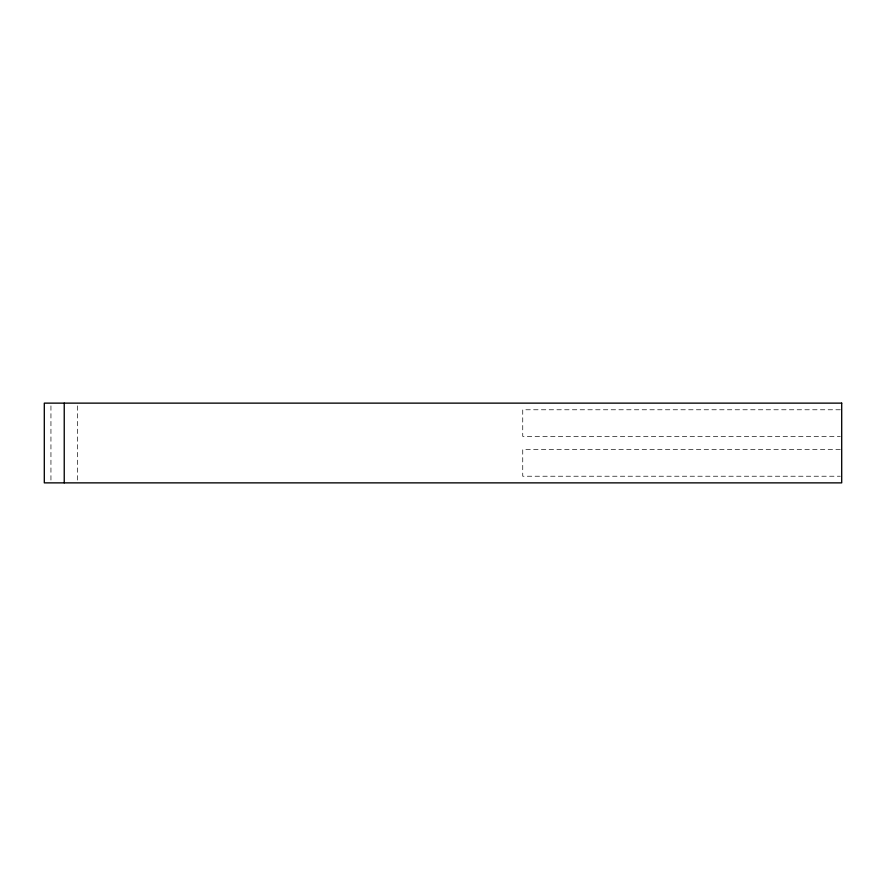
<?xml version="1.0" encoding="UTF-8"?>
<svg xmlns="http://www.w3.org/2000/svg" width="886" height="886" viewBox="0 0 886 886"><rect width="100%" height="100%" fill="white"/><g stroke="black" fill="none" stroke-linecap="round" stroke-linejoin="round"><path stroke-width="0.66" stroke-dasharray="4.43 3.32" d="M840.316 409.775L522.74 409.775L522.74 436.355L840.316 436.355M840.316 449.645L522.74 449.645L522.74 476.225L840.316 476.225M77.525 405.877L77.525 482.87M50.945 405.877L50.945 482.87"/><path stroke-width="1.33" d="M64.235 403.13L64.235 482.87M841.7 403.13L44.3 403.13L44.3 482.87L841.7 482.87L841.7 403.13"/></g></svg>
